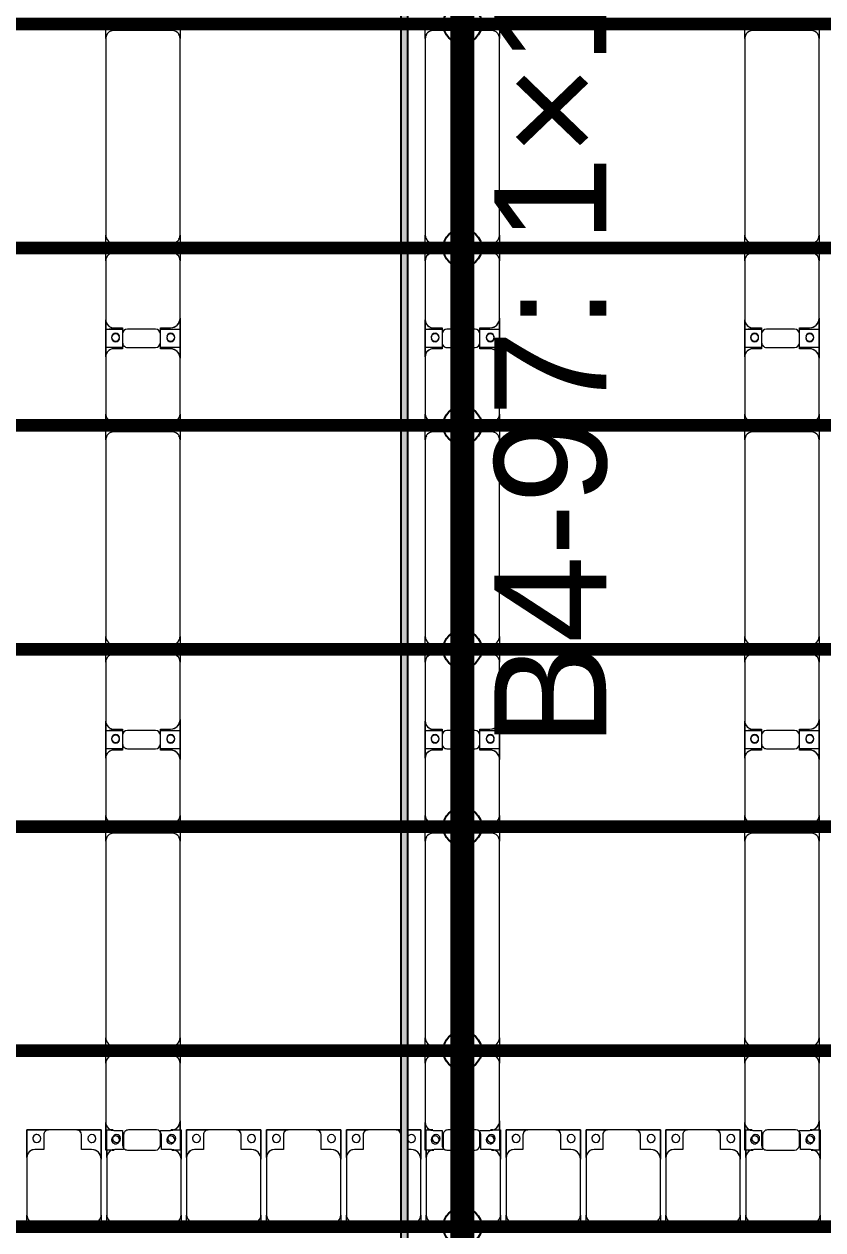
# Model space of a CAD drawing. Header units: millimetres. Extents: x -291190 to 146725, y 19759 to 185158.
# Drawn here: x -3923 to 1077, y 85792 to 93333 of the extents above; entities that cross this region are included whole.
import ezdxf

# ---------------------------------------------------------------- set-up
doc = ezdxf.new("R2010")
doc.units = ezdxf.units.MM
doc.layers.add('A-GENM', color=13, linetype='Continuous', lineweight=9)
doc.layers.add('S-BEAM', color=12, linetype='Continuous', lineweight=9)
doc.layers.add('GC-GHI CHU', color=2, linetype='Continuous')
doc.layers.add('GC-HOP 40x60 GIA CUONG', color=1, linetype='Continuous')
doc.styles.add('GC_VN', font='arial.ttf')

# ---------------------------------------------------------------- blocks, each defined once
blk = doc.blocks.new('Dai phao do pin - DẢI PHAO ĐỠ PIN-V11-KHUNG KẾT CẤU BÈ PIN 4')
at = {"layer": 'A-GENM', "color": 7}
for p, q in [((62059.9, 241.6), (62129.7, 241.6)), ((62059.9, 241.6), (62129.7, 241.6)), ((63360.3, 241.6), (62129.7, 241.6)), ((63360.3, 241.6), (63419.9, 241.6)), ((63360.3, 241.6), (63419.9, 241.6)), ((63459.9, 241.6), (63519.7, 241.6)), ((63459.9, 241.6), (63519.7, 241.6)), ((63879.7, 241.6), (63519.7, 241.6)), ((63879.7, 241.6), (64062.2, 241.6)), ((64062.2, 241.6), (63879.7, 241.6)), ((63947.8, 241.6), (64130.3, 241.6)), ((63947.8, 116.2), (63947.8, 241.6)), ((64130.3, 241.6), (63947.8, 241.6)), ((64062.2, 241.6), (64062.2, 116.2)), ((64480.3, 241.6), (64130.3, 241.6)), ((64480.3, 241.6), (64529.9, 241.6)), ((64480.3, 241.6), (64529.9, 241.6)), ((64569.9, 241.6), (64639.7, 241.6)), ((64569.9, 241.6), (64639.7, 241.6)), ((65870.3, 241.6), (64639.7, 241.6)), ((65870.3, 241.6), (65929.9, 241.6)), ((65870.3, 241.6), (65929.9, 241.6)), ((65969.9, 241.6), (66029.7, 241.6)), ((65969.9, 241.6), (66029.7, 241.6)), ((66389.7, 241.6), (66029.7, 241.6)), ((66389.7, 241.6), (66572.2, 241.6)), ((66572.2, 241.6), (66389.7, 241.6)), ((66457.8, 241.6), (66640.3, 241.6)), ((66457.8, 116.2), (66457.8, 241.6)), ((66640.3, 241.6), (66457.8, 241.6)), ((66572.2, 241.6), (66572.2, 116.2)), ((66990.3, 241.6), (66640.3, 241.6)), ((66990.3, 241.6), (67039.9, 241.6)), ((66990.3, 241.6), (67039.9, 241.6)), ((67079.9, 241.6), (67149.7, 241.6)), ((67079.9, 241.6), (67149.7, 241.6)), ((68380.3, 241.6), (67149.7, 241.6)), ((68380.3, 241.6), (68439.9, 241.6)), ((68380.3, 241.6), (68439.9, 241.6)), ((68479.9, 241.6), (68539.7, 241.6)), ((68479.9, 241.6), (68539.7, 241.6)), ((68899.7, 241.6), (68539.7, 241.6)), ((68899.7, 241.6), (69082.2, 241.6)), ((68956.8, 241.6), (68899.7, 241.6)), ((69082.2, 241.6), (69082.2, 191.1)), ((62079.7, 191.6), (62079.7, -173.4)), ((63410.3, -173.4), (63410.3, 191.6)), ((63469.7, 191.6), (63469.7, -173.4)), ((63939.7, 118.2), (63939.7, 181.6)), ((64070.3, 181.6), (64070.3, 118.2)), ((64589.7, 191.6), (64589.7, -173.4)), ((65920.3, -173.4), (65920.3, 191.6)), ((65979.7, 191.6), (65979.7, -173.4)), ((66449.7, 118.2), (66449.7, 181.6)), ((66580.3, 181.6), (66580.3, 118.2)), ((67099.7, 191.6), (67099.7, -173.4)), ((68430.3, -173.4), (68430.3, 191.6)), ((68489.7, 191.6), (68489.7, -173.4)), ((68959.7, 118.2), (68959.7, 181.6)), ((69082.2, 191.1), (69082.2, 206.3)), ((64032.2, 118.2), (63939.7, 118.2)), ((63947.8, 88.2), (63947.8, -88.2)), ((64070.3, 118.2), (63977.8, 118.2)), ((64062.2, -88.2), (64062.2, 88.2)), ((66542.2, 118.2), (66449.7, 118.2)), ((66457.8, 88.2), (66457.8, -88.2)), ((66580.3, 118.2), (66487.8, 118.2)), ((66572.2, -88.2), (66572.2, 88.2)), ((69052.2, 118.2), (68959.7, 118.2)), ((69082.2, -88.2), (69082.2, 88.2)), ((63939.7, -173.4), (63939.7, -118.2)), ((63939.7, -118.2), (64032.2, -118.2)), ((63947.8, -223.4), (63947.8, -116.2)), ((63977.8, -118.2), (64070.3, -118.2)), ((64062.2, -116.2), (64062.2, -223.4)), ((64070.3, -118.2), (64070.3, -173.4)), ((66449.7, -173.4), (66449.7, -118.2)), ((66449.7, -118.2), (66542.2, -118.2)), ((66457.8, -223.4), (66457.8, -116.2)), ((66487.8, -118.2), (66580.3, -118.2)), ((66572.2, -116.2), (66572.2, -223.4)), ((66580.3, -118.2), (66580.3, -173.4)), ((68959.7, -173.4), (68959.7, -118.2)), ((68959.7, -118.2), (69052.2, -118.2)), ((62129.7, -223.4), (62059.9, -223.4)), ((62129.7, -223.4), (62059.9, -223.4)), ((62129.7, -223.4), (63360.3, -223.4)), ((63419.9, -223.4), (63360.3, -223.4)), ((63419.9, -223.4), (63360.3, -223.4)), ((63519.7, -223.4), (63459.9, -223.4)), ((63519.7, -223.4), (63459.9, -223.4)), ((63519.7, -223.4), (63889.7, -223.4)), ((64062.2, -223.4), (63889.7, -223.4)), ((63889.7, -223.4), (64062.2, -223.4)), ((63947.8, -169.2), (63947.8, -202)), ((64120.3, -223.4), (63947.8, -223.4)), ((63947.8, -223.4), (64120.3, -223.4)), ((64120.3, -223.4), (64480.3, -223.4)), ((64529.9, -223.4), (64480.3, -223.4)), ((64529.9, -223.4), (64480.3, -223.4)), ((64639.7, -223.4), (64569.9, -223.4)), ((64639.7, -223.4), (64569.9, -223.4)), ((64639.7, -223.4), (65870.3, -223.4)), ((65929.9, -223.4), (65870.3, -223.4)), ((65929.9, -223.4), (65870.3, -223.4)), ((66029.7, -223.4), (65969.9, -223.4)), ((66029.7, -223.4), (65969.9, -223.4)), ((66029.7, -223.4), (66399.7, -223.4)), ((66572.2, -223.4), (66399.7, -223.4)), ((66399.7, -223.4), (66572.2, -223.4)), ((66457.8, -169.2), (66457.8, -202)), ((66630.3, -223.4), (66457.8, -223.4)), ((66457.8, -223.4), (66630.3, -223.4)), ((66630.3, -223.4), (66990.3, -223.4)), ((67039.9, -223.4), (66990.3, -223.4)), ((67039.9, -223.4), (66990.3, -223.4)), ((67149.7, -223.4), (67079.9, -223.4)), ((67149.7, -223.4), (67079.9, -223.4)), ((67149.7, -223.4), (68380.3, -223.4)), ((68439.9, -223.4), (68380.3, -223.4)), ((68439.9, -223.4), (68380.3, -223.4)), ((68539.7, -223.4), (68479.9, -223.4)), ((68539.7, -223.4), (68479.9, -223.4)), ((68539.7, -223.4), (68909.7, -223.4)), ((69082.2, -223.4), (68909.7, -223.4)), ((68909.7, -223.4), (69082.2, -223.4)), ((69082.2, -170.3), (69082.2, -223.4)), ((69082.2, -183.7), (69082.2, -170.3))]:
    blk.add_line(p, q, dxfattribs=at)
for centre, radius, start, end in [((62129.7, 191.6), 50, 90, 180), ((62129.7, 191.6), 50, 105, 120), ((63360.3, 191.6), 50, 360, 90), ((63360.3, 191.6), 50, 60, 90), ((63519.7, 191.6), 50, 90, 180), ((63519.7, 191.6), 50, 105, 180), ((63879.7, 181.6), 60, 360, 90), ((63879.7, 181.6), 60, 45, 60), ((63879.7, 181.6), 60, 360, 60), ((63879.7, 181.6), 60, 45, 60), ((64130.3, 181.6), 60, 90, 180), ((64130.3, 181.6), 60, 120, 180), ((64480.3, 191.6), 50, 15, 90), ((64480.3, 191.6), 50, 15, 75), ((64639.7, 191.6), 50, 90, 180), ((64639.7, 191.6), 50, 105, 120), ((65870.3, 191.6), 50, 360, 90), ((65870.3, 191.6), 50, 60, 90), ((66029.7, 191.6), 50, 90, 180), ((66029.7, 191.6), 50, 105, 180), ((66389.7, 181.6), 60, 360, 90), ((66389.7, 181.6), 60, 45, 60), ((66389.7, 181.6), 60, 360, 60), ((66389.7, 181.6), 60, 45, 60), ((66640.3, 181.6), 60, 90, 180), ((66640.3, 181.6), 60, 120, 180), ((66990.3, 191.6), 50, 15, 90), ((66990.3, 191.6), 50, 15, 75), ((67149.7, 191.6), 50, 90, 180), ((67149.7, 191.6), 50, 105, 120), ((68380.3, 191.6), 50, 360, 90), ((68380.3, 191.6), 50, 60, 90), ((68539.7, 191.6), 50, 90, 180), ((68539.7, 191.6), 50, 105, 180), ((68899.7, 181.6), 60, 360, 90), ((68899.7, 181.6), 60, 45, 60), ((68899.7, 181.6), 60, 360, 60), ((68899.7, 181.6), 60, 45, 60), ((62129.7, 191.6), 50, 150, 180), ((63360.3, 191.6), 50, 15, 30), ((63998.6, 183.2), 25, 0, 180), ((63998.6, 183.2), 25, 180, 360), ((63998.6, 183.2), 25, 360, 165), ((64001.4, 183.2), 25, 360, 180), ((64001.4, 183.2), 25, 90, 180), ((64001.4, 183.2), 25, 180, 0), ((64001.4, 183.2), 25, 180, 270), ((63998.6, 183.2), 25, 210, 255), ((63998.6, 183.2), 25, 270, 360), ((64001.4, 183.2), 25, 15, 75), ((64001.4, 183.2), 25, 285, 330), ((64001.4, 183.2), 25, 332.00066, 345), ((64639.7, 191.6), 50, 150, 180), ((65870.3, 191.6), 50, 15, 30), ((66508.6, 183.2), 25, 0, 180), ((66508.6, 183.2), 25, 180, 0), ((66508.6, 183.2), 25, 360, 165), ((66511.4, 183.2), 25, 0, 180), ((66511.4, 183.2), 25, 90, 180), ((66511.4, 183.2), 25, 180, 0), ((66511.4, 183.2), 25, 180, 270), ((66508.6, 183.2), 25, 210, 255), ((66508.6, 183.2), 25, 270, 360), ((66511.4, 183.2), 25, 15, 75), ((66511.4, 183.2), 25, 285, 330), ((66511.4, 183.2), 25, 332.00066, 345), ((67149.7, 191.6), 50, 150, 180), ((68380.3, 191.6), 50, 15, 30), ((69018.6, 183.2), 25, 0, 180), ((69018.6, 183.2), 25, 180, 0), ((69018.6, 183.2), 25, 180, 195), ((69018.6, 183.2), 25, 60, 165), ((69018.6, 183.2), 25, 210, 255), ((69018.6, 183.2), 25, 285, 315), ((69018.6, 183.2), 25, 360, 15), ((63977.8, 88.2), 30, 90, 180), ((64032.2, 88.2), 30, 360, 90), ((66487.8, 88.2), 30, 90, 180), ((66542.2, 88.2), 30, 360, 90), ((69052.2, 88.2), 30, 360, 90), ((63977.8, -88.2), 30, 180, 270), ((63998.6, -161.8), 25, 0, 180), ((63998.6, -161.8), 25, 105, 165), ((64001.4, -161.8), 25, 0, 180), ((64001.4, -161.8), 25, 105, 180), ((63998.6, -161.8), 25, 360, 75), ((64001.4, -161.8), 25, 15, 75), ((64032.2, -88.2), 30, 270, 360), ((66487.8, -88.2), 30, 180, 270), ((66508.6, -161.8), 25, 0, 180), ((66508.6, -161.8), 25, 105, 165), ((66511.4, -161.8), 25, 0, 180), ((66511.4, -161.8), 25, 105, 180), ((66508.6, -161.8), 25, 360, 75), ((66511.4, -161.8), 25, 15, 75), ((66542.2, -88.2), 30, 270, 360), ((69018.6, -161.8), 25, 0, 180), ((69018.6, -161.8), 25, 105, 165), ((69018.6, -161.8), 25, 45, 90), ((69052.2, -88.2), 30, 270, 360), ((69052.2, -88.2), 30, 285, 300), ((62129.7, -173.4), 50, 180, 270), ((62129.7, -173.4), 50, 180, 210), ((62129.7, -173.4), 50, 240, 270), ((63360.3, -173.4), 50, 270, 360), ((63360.3, -173.4), 50, 285, 300), ((63360.3, -173.4), 50, 330, 360), ((63519.7, -173.4), 50, 180, 270), ((63519.7, -173.4), 50, 180, 255), ((63889.7, -173.4), 50, 270, 360), ((63889.7, -173.4), 50, 285, 360), ((63889.7, -173.4), 50, 315, 0), ((63889.7, -173.4), 50, 315, 0), ((63998.6, -161.8), 25, 180, 360), ((63998.6, -161.8), 25, 195, 360), ((64001.4, -161.8), 25, 180, 0), ((64001.4, -161.8), 25, 180, 270), ((64001.4, -161.8), 25, 285, 345), ((64120.3, -173.4), 50, 180, 270), ((64120.3, -173.4), 50, 180, 255), ((64120.3, -173.4), 50, 210, 225), ((64120.3, -173.4), 50, 210, 225), ((64480.3, -173.4), 50, 270, 345), ((64480.3, -173.4), 50, 285, 345), ((64639.7, -173.4), 50, 180, 270), ((64639.7, -173.4), 50, 180, 210), ((64639.7, -173.4), 50, 240, 270), ((65870.3, -173.4), 50, 270, 360), ((65870.3, -173.4), 50, 285, 300), ((65870.3, -173.4), 50, 330, 360), ((66029.7, -173.4), 50, 180, 270), ((66029.7, -173.4), 50, 180, 255), ((66399.7, -173.4), 50, 270, 360), ((66399.7, -173.4), 50, 285, 360), ((66399.7, -173.4), 50, 315, 0), ((66399.7, -173.4), 50, 315, 0), ((66508.6, -161.8), 25, 180, 0), ((66508.6, -161.8), 25, 195, 360), ((66511.4, -161.8), 25, 180, 360), ((66511.4, -161.8), 25, 180, 270), ((66511.4, -161.8), 25, 285, 345), ((66630.3, -173.4), 50, 180, 270), ((66630.3, -173.4), 50, 180, 255), ((66630.3, -173.4), 50, 210, 225), ((66630.3, -173.4), 50, 210, 225), ((66990.3, -173.4), 50, 270, 345), ((66990.3, -173.4), 50, 285, 345), ((67149.7, -173.4), 50, 180, 270), ((67149.7, -173.4), 50, 180, 210), ((67149.7, -173.4), 50, 240, 270), ((68380.3, -173.4), 50, 270, 360), ((68380.3, -173.4), 50, 285, 300), ((68380.3, -173.4), 50, 330, 360), ((68539.7, -173.4), 50, 180, 270), ((68539.7, -173.4), 50, 180, 255), ((68909.7, -173.4), 50, 270, 360), ((68909.7, -173.4), 50, 285, 360), ((68909.7, -173.4), 50, 315, 330), ((68909.7, -173.4), 50, 315, 330), ((69018.6, -161.8), 25, 180, 0), ((69018.6, -161.8), 25, 180, 240), ((69018.6, -161.8), 25, 300, 315), ((69018.6, -161.8), 25, 360, 15), ((69018.6, -161.8), 25, 345, 360)]:
    blk.add_arc(centre, radius, start, end, dxfattribs=at)
blk = doc.blocks.new('Dai phao do pin - DẢI PHAO ĐỠ PIN-51784-KHUNG KẾT CẤU BÈ PIN 4')
at = {"layer": 'A-GENM', "color": 7}
for p, q in [((62059.9, 241.6), (62129.7, 241.6)), ((62059.9, 241.6), (62129.7, 241.6)), ((63360.3, 241.6), (62129.7, 241.6)), ((63360.3, 241.6), (63419.9, 241.6)), ((63360.3, 241.6), (63419.9, 241.6)), ((63459.9, 241.6), (63519.7, 241.6)), ((63459.9, 241.6), (63519.7, 241.6)), ((63879.7, 241.6), (63519.7, 241.6)), ((63879.7, 241.6), (64062.2, 241.6)), ((64062.2, 241.6), (63879.7, 241.6)), ((63947.8, 241.6), (64130.3, 241.6)), ((63947.8, 116.2), (63947.8, 241.6)), ((64130.3, 241.6), (63947.8, 241.6)), ((64062.2, 241.6), (64062.2, 116.2)), ((64480.3, 241.6), (64130.3, 241.6)), ((64480.3, 241.6), (64529.9, 241.6)), ((64480.3, 241.6), (64529.9, 241.6)), ((64569.9, 241.6), (64639.7, 241.6)), ((64569.9, 241.6), (64639.7, 241.6)), ((65870.3, 241.6), (64639.7, 241.6)), ((65870.3, 241.6), (65929.9, 241.6)), ((65870.3, 241.6), (65929.9, 241.6)), ((65969.9, 241.6), (66029.7, 241.6)), ((65969.9, 241.6), (66029.7, 241.6)), ((66389.7, 241.6), (66029.7, 241.6)), ((66389.7, 241.6), (66572.2, 241.6)), ((66572.2, 241.6), (66389.7, 241.6)), ((66457.8, 241.6), (66640.3, 241.6)), ((66457.8, 116.2), (66457.8, 241.6)), ((66640.3, 241.6), (66457.8, 241.6)), ((66572.2, 241.6), (66572.2, 116.2)), ((66990.3, 241.6), (66640.3, 241.6)), ((66990.3, 241.6), (67039.9, 241.6)), ((66990.3, 241.6), (67039.9, 241.6)), ((67079.9, 241.6), (67149.7, 241.6)), ((67079.9, 241.6), (67149.7, 241.6)), ((68380.3, 241.6), (67149.7, 241.6)), ((68380.3, 241.6), (68439.9, 241.6)), ((68380.3, 241.6), (68439.9, 241.6)), ((68479.9, 241.6), (68539.7, 241.6)), ((68479.9, 241.6), (68539.7, 241.6)), ((68899.7, 241.6), (68539.7, 241.6)), ((68899.7, 241.6), (69082.2, 241.6)), ((68956.8, 241.6), (68899.7, 241.6)), ((69082.2, 241.6), (69082.2, 191.1)), ((62079.7, 191.6), (62079.7, -173.4)), ((63410.3, -173.4), (63410.3, 191.6)), ((63469.7, 191.6), (63469.7, -173.4)), ((63939.7, 118.2), (63939.7, 181.6)), ((64070.3, 181.6), (64070.3, 118.2)), ((64589.7, 191.6), (64589.7, -173.4)), ((65920.3, -173.4), (65920.3, 191.6)), ((65979.7, 191.6), (65979.7, -173.4)), ((66449.7, 118.2), (66449.7, 181.6)), ((66580.3, 181.6), (66580.3, 118.2)), ((67099.7, 191.6), (67099.7, -173.4)), ((68430.3, -173.4), (68430.3, 191.6)), ((68489.7, 191.6), (68489.7, -173.4)), ((68959.7, 118.2), (68959.7, 181.6)), ((69082.2, 191.1), (69082.2, 206.3)), ((64032.2, 118.2), (63939.7, 118.2)), ((63947.8, 88.2), (63947.8, -88.2)), ((64070.3, 118.2), (63977.8, 118.2)), ((64062.2, -88.2), (64062.2, 88.2)), ((66542.2, 118.2), (66449.7, 118.2)), ((66457.8, 88.2), (66457.8, -88.2)), ((66580.3, 118.2), (66487.8, 118.2)), ((66572.2, -88.2), (66572.2, 88.2)), ((69052.2, 118.2), (68959.7, 118.2)), ((69082.2, -88.2), (69082.2, 88.2)), ((63939.7, -173.4), (63939.7, -118.2)), ((63939.7, -118.2), (64032.2, -118.2)), ((63947.8, -223.4), (63947.8, -116.2)), ((63977.8, -118.2), (64070.3, -118.2)), ((64062.2, -116.2), (64062.2, -223.4)), ((64070.3, -118.2), (64070.3, -173.4)), ((66449.7, -173.4), (66449.7, -118.2)), ((66449.7, -118.2), (66542.2, -118.2)), ((66457.8, -223.4), (66457.8, -116.2)), ((66487.8, -118.2), (66580.3, -118.2)), ((66572.2, -116.2), (66572.2, -223.4)), ((66580.3, -118.2), (66580.3, -173.4)), ((68959.7, -173.4), (68959.7, -118.2)), ((68959.7, -118.2), (69052.2, -118.2)), ((62129.7, -223.4), (62059.9, -223.4)), ((62129.7, -223.4), (62059.9, -223.4)), ((62129.7, -223.4), (63360.3, -223.4)), ((63419.9, -223.4), (63360.3, -223.4)), ((63419.9, -223.4), (63360.3, -223.4)), ((63519.7, -223.4), (63459.9, -223.4)), ((63519.7, -223.4), (63459.9, -223.4)), ((63519.7, -223.4), (63889.7, -223.4)), ((64062.2, -223.4), (63889.7, -223.4)), ((63889.7, -223.4), (64062.2, -223.4)), ((63947.8, -169.2), (63947.8, -202)), ((64120.3, -223.4), (63947.8, -223.4)), ((63947.8, -223.4), (64120.3, -223.4)), ((64120.3, -223.4), (64480.3, -223.4)), ((64529.9, -223.4), (64480.3, -223.4)), ((64529.9, -223.4), (64480.3, -223.4)), ((64639.7, -223.4), (64569.9, -223.4)), ((64639.7, -223.4), (64569.9, -223.4)), ((64639.7, -223.4), (65870.3, -223.4)), ((65929.9, -223.4), (65870.3, -223.4)), ((65929.9, -223.4), (65870.3, -223.4)), ((66029.7, -223.4), (65969.9, -223.4)), ((66029.7, -223.4), (65969.9, -223.4)), ((66029.7, -223.4), (66399.7, -223.4)), ((66572.2, -223.4), (66399.7, -223.4)), ((66399.7, -223.4), (66572.2, -223.4)), ((66457.8, -169.2), (66457.8, -202)), ((66630.3, -223.4), (66457.8, -223.4)), ((66457.8, -223.4), (66630.3, -223.4)), ((66630.3, -223.4), (66990.3, -223.4)), ((67039.9, -223.4), (66990.3, -223.4)), ((67039.9, -223.4), (66990.3, -223.4)), ((67149.7, -223.4), (67079.9, -223.4)), ((67149.7, -223.4), (67079.9, -223.4)), ((67149.7, -223.4), (68380.3, -223.4)), ((68439.9, -223.4), (68380.3, -223.4)), ((68439.9, -223.4), (68380.3, -223.4)), ((68539.7, -223.4), (68479.9, -223.4)), ((68539.7, -223.4), (68479.9, -223.4)), ((68539.7, -223.4), (68909.7, -223.4)), ((69082.2, -223.4), (68909.7, -223.4)), ((68909.7, -223.4), (69082.2, -223.4)), ((69082.2, -170.3), (69082.2, -223.4)), ((69082.2, -183.7), (69082.2, -170.3))]:
    blk.add_line(p, q, dxfattribs=at)
for centre, radius, start, end in [((62129.7, 191.6), 50, 90, 180), ((62129.7, 191.6), 50, 105, 120), ((63360.3, 191.6), 50, 360, 90), ((63360.3, 191.6), 50, 60, 90), ((63519.7, 191.6), 50, 90, 180), ((63519.7, 191.6), 50, 105, 180), ((63879.7, 181.6), 60, 360, 90), ((63879.7, 181.6), 60, 45, 60), ((63879.7, 181.6), 60, 360, 60), ((63879.7, 181.6), 60, 45, 60), ((64130.3, 181.6), 60, 90, 180), ((64130.3, 181.6), 60, 120, 180), ((64480.3, 191.6), 50, 15, 90), ((64480.3, 191.6), 50, 15, 75), ((64639.7, 191.6), 50, 90, 180), ((64639.7, 191.6), 50, 105, 120), ((65870.3, 191.6), 50, 360, 90), ((65870.3, 191.6), 50, 60, 90), ((66029.7, 191.6), 50, 90, 180), ((66029.7, 191.6), 50, 105, 180), ((66389.7, 181.6), 60, 360, 90), ((66389.7, 181.6), 60, 45, 60), ((66389.7, 181.6), 60, 360, 60), ((66389.7, 181.6), 60, 45, 60), ((66640.3, 181.6), 60, 90, 180), ((66640.3, 181.6), 60, 120, 180), ((66990.3, 191.6), 50, 15, 90), ((66990.3, 191.6), 50, 15, 75), ((67149.7, 191.6), 50, 90, 180), ((67149.7, 191.6), 50, 105, 120), ((68380.3, 191.6), 50, 360, 90), ((68380.3, 191.6), 50, 60, 90), ((68539.7, 191.6), 50, 90, 180), ((68539.7, 191.6), 50, 105, 180), ((68899.7, 181.6), 60, 360, 90), ((68899.7, 181.6), 60, 45, 60), ((68899.7, 181.6), 60, 360, 60), ((68899.7, 181.6), 60, 45, 60), ((62129.7, 191.6), 50, 150, 180), ((63360.3, 191.6), 50, 15, 30), ((63998.6, 183.2), 25, 0, 180), ((63998.6, 183.2), 25, 180, 360), ((63998.6, 183.2), 25, 360, 165), ((64001.4, 183.2), 25, 360, 180), ((64001.4, 183.2), 25, 90, 180), ((64001.4, 183.2), 25, 180, 0), ((64001.4, 183.2), 25, 180, 270), ((63998.6, 183.2), 25, 210, 255), ((63998.6, 183.2), 25, 270, 360), ((64001.4, 183.2), 25, 15, 75), ((64001.4, 183.2), 25, 285, 330), ((64639.7, 191.6), 50, 150, 180), ((65870.3, 191.6), 50, 15, 30), ((66508.6, 183.2), 25, 0, 180), ((66508.6, 183.2), 25, 180, 0), ((66508.6, 183.2), 25, 360, 165), ((66511.4, 183.2), 25, 0, 180), ((66511.4, 183.2), 25, 90, 180), ((66511.4, 183.2), 25, 180, 0), ((66511.4, 183.2), 25, 180, 270), ((66508.6, 183.2), 25, 210, 255), ((66508.6, 183.2), 25, 270, 360), ((66511.4, 183.2), 25, 15, 75), ((66511.4, 183.2), 25, 285, 330), ((67149.7, 191.6), 50, 150, 180), ((68380.3, 191.6), 50, 15, 30), ((69018.6, 183.2), 25, 0, 180), ((69018.6, 183.2), 25, 180, 0), ((69018.6, 183.2), 25, 180, 195), ((69018.6, 183.2), 25, 60, 165), ((69018.6, 183.2), 25, 210, 255), ((69018.6, 183.2), 25, 285, 315), ((69018.6, 183.2), 25, 360, 15), ((63977.8, 88.2), 30, 90, 180), ((64032.2, 88.2), 30, 360, 90), ((66487.8, 88.2), 30, 90, 180), ((66542.2, 88.2), 30, 360, 90), ((69052.2, 88.2), 30, 360, 90), ((63977.8, -88.2), 30, 180, 270), ((63998.6, -161.8), 25, 0, 180), ((63998.6, -161.8), 25, 105, 165), ((64001.4, -161.8), 25, 0, 180), ((64001.4, -161.8), 25, 105, 180), ((63998.6, -161.8), 25, 360, 75), ((64001.4, -161.8), 25, 15, 75), ((64032.2, -88.2), 30, 270, 360), ((66487.8, -88.2), 30, 180, 270), ((66508.6, -161.8), 25, 0, 180), ((66508.6, -161.8), 25, 105, 165), ((66511.4, -161.8), 25, 0, 180), ((66511.4, -161.8), 25, 105, 180), ((66508.6, -161.8), 25, 360, 75), ((66511.4, -161.8), 25, 15, 75), ((66542.2, -88.2), 30, 270, 360), ((69018.6, -161.8), 25, 0, 180), ((69018.6, -161.8), 25, 105, 165), ((69018.6, -161.8), 25, 45, 90), ((69052.2, -88.2), 30, 270, 360), ((69052.2, -88.2), 30, 285, 300), ((62129.7, -173.4), 50, 180, 270), ((62129.7, -173.4), 50, 180, 210), ((62129.7, -173.4), 50, 240, 270), ((63360.3, -173.4), 50, 270, 360), ((63360.3, -173.4), 50, 285, 300), ((63360.3, -173.4), 50, 330, 360), ((63519.7, -173.4), 50, 180, 270), ((63519.7, -173.4), 50, 180, 255), ((63889.7, -173.4), 50, 270, 360), ((63889.7, -173.4), 50, 285, 360), ((63889.7, -173.4), 50, 315, 0), ((63889.7, -173.4), 50, 315, 0), ((63998.6, -161.8), 25, 180, 360), ((63998.6, -161.8), 25, 195, 360), ((64001.4, -161.8), 25, 180, 0), ((64001.4, -161.8), 25, 180, 270), ((64001.4, -161.8), 25, 285, 345), ((64120.3, -173.4), 50, 180, 270), ((64120.3, -173.4), 50, 180, 255), ((64120.3, -173.4), 50, 210, 225), ((64120.3, -173.4), 50, 210, 225), ((64480.3, -173.4), 50, 270, 345), ((64480.3, -173.4), 50, 285, 345), ((64639.7, -173.4), 50, 180, 270), ((64639.7, -173.4), 50, 180, 210), ((64639.7, -173.4), 50, 240, 270), ((65870.3, -173.4), 50, 270, 360), ((65870.3, -173.4), 50, 285, 300), ((65870.3, -173.4), 50, 330, 360), ((66029.7, -173.4), 50, 180, 270), ((66029.7, -173.4), 50, 180, 255), ((66399.7, -173.4), 50, 270, 360), ((66399.7, -173.4), 50, 285, 360), ((66399.7, -173.4), 50, 315, 0), ((66399.7, -173.4), 50, 315, 0), ((66508.6, -161.8), 25, 180, 0), ((66508.6, -161.8), 25, 195, 360), ((66511.4, -161.8), 25, 180, 360), ((66511.4, -161.8), 25, 180, 270), ((66511.4, -161.8), 25, 285, 345), ((66630.3, -173.4), 50, 180, 270), ((66630.3, -173.4), 50, 180, 255), ((66630.3, -173.4), 50, 210, 225), ((66630.3, -173.4), 50, 210, 225), ((66990.3, -173.4), 50, 270, 345), ((66990.3, -173.4), 50, 285, 345), ((67149.7, -173.4), 50, 180, 270), ((67149.7, -173.4), 50, 180, 210), ((67149.7, -173.4), 50, 240, 270), ((68380.3, -173.4), 50, 270, 360), ((68380.3, -173.4), 50, 285, 300), ((68380.3, -173.4), 50, 330, 360), ((68539.7, -173.4), 50, 180, 270), ((68539.7, -173.4), 50, 180, 255), ((68909.7, -173.4), 50, 270, 360), ((68909.7, -173.4), 50, 285, 360), ((68909.7, -173.4), 50, 315, 330), ((68909.7, -173.4), 50, 315, 330), ((69018.6, -161.8), 25, 180, 0), ((69018.6, -161.8), 25, 180, 240), ((69018.6, -161.8), 25, 300, 315), ((69018.6, -161.8), 25, 360, 15), ((69018.6, -161.8), 25, 345, 360)]:
    blk.add_arc(centre, radius, start, end, dxfattribs=at)
blk = doc.blocks.new('Dầm C52 - Dầm C52-73881-KHUNG KẾT CẤU BÈ PIN 4')
at = {"layer": 'S-BEAM', "lineweight": 140}
blk.add_hatch(color=1, dxfattribs=at).paths.add_polyline_path([(-173700.3, 20), (-174539.9, 20), (-174539.9, -20), (174539.9, -20), (174539.9, 20), (-171883.4, 20)])
at = {"layer": 'S-BEAM', "color": 1, "lineweight": 140}
for p, q in [((-174539.9, 20), (174539.9, 20)), ((174539.9, -20), (-174539.9, -20))]:
    blk.add_line(p, q, dxfattribs=at)
blk = doc.blocks.new('Dầm C52 - Dầm C52-73882-KHUNG KẾT CẤU BÈ PIN 4')
at = {"layer": 'S-BEAM', "lineweight": 140}
blk.add_hatch(color=1, dxfattribs=at).paths.add_polyline_path([(-173700.3, 20), (-174539.9, 20), (-174539.9, -20), (174500.8, -20), (174500.8, 20), (-172791.8, 20)])
at = {"layer": 'S-BEAM', "color": 1, "lineweight": 140}
for p, q in [((-174539.9, 20), (174500.8, 20)), ((174500.8, -20), (-174539.9, -20))]:
    blk.add_line(p, q, dxfattribs=at)
blk = doc.blocks.new('Dầm C52 - Dầm C52-V25-KHUNG KẾT CẤU BÈ PIN 4')
at = {"layer": 'S-BEAM', "lineweight": 140}
blk.add_hatch(color=1, dxfattribs=at).paths.add_polyline_path([(-173700.3, 20), (-174539.9, 20), (-174539.9, -20), (174539.9, -20), (174539.9, 20), (-172791.8, 20)])
at = {"layer": 'S-BEAM', "color": 1, "lineweight": 140}
for p, q in [((-174539.9, 20), (174539.9, 20)), ((174539.9, -20), (-174539.9, -20))]:
    blk.add_line(p, q, dxfattribs=at)
blk = doc.blocks.new('Dải phao đi lại kèm đỡ invester - DẢI PHAO ĐI LẠI-65799-KHUNG KẾT CẤU BÈ PIN 4')
at = {"layer": 'A-GENM', "color": 7}
for p, q in [((63758.4, -779.7), (63758.4, -727.1)), ((63758.4, -779.7), (63758.4, -727.1)), ((64173.4, -729.7), (63808.4, -729.7)), ((64223.4, -727.1), (64223.4, -779.7)), ((64223.4, -727.1), (64223.4, -779.7)), ((64258.4, -779.7), (64258.4, -727.1)), ((64258.4, -779.7), (64258.4, -727.1)), ((64673.4, -729.7), (64308.4, -729.7)), ((64723.4, -727.1), (64723.4, -779.7)), ((64723.4, -727.1), (64723.4, -779.7)), ((64758.4, -779.7), (64758.4, -727.1)), ((64758.4, -779.7), (64758.4, -727.1)), ((65173.4, -729.7), (64808.4, -729.7)), ((65223.4, -727.1), (65223.4, -779.7)), ((65223.4, -727.1), (65223.4, -779.7)), ((65258.4, -779.7), (65258.4, -727.1)), ((65258.4, -779.7), (65258.4, -727.1)), ((65673.4, -729.7), (65308.4, -729.7)), ((65723.4, -727.1), (65723.4, -779.7)), ((65723.4, -727.1), (65723.4, -779.7)), ((65758.4, -779.7), (65758.4, -727.1)), ((65758.4, -779.7), (65758.4, -727.1)), ((66173.4, -729.7), (65808.4, -729.7)), ((66223.4, -727.1), (66223.4, -779.7)), ((66223.4, -727.1), (66223.4, -779.7)), ((66258.4, -779.7), (66258.4, -727.1)), ((66258.4, -779.7), (66258.4, -727.1)), ((66341.4, -729.7), (66308.4, -729.7)), ((66673.4, -729.7), (66381.4, -729.7)), ((66723.4, -727.1), (66723.4, -779.7)), ((66723.4, -727.1), (66723.4, -779.7)), ((66758.4, -779.7), (66758.4, -727.1)), ((66758.4, -779.7), (66758.4, -727.1)), ((67173.4, -729.7), (66808.4, -729.7)), ((67223.4, -727.1), (67223.4, -779.7)), ((67223.4, -727.1), (67223.4, -779.7)), ((67258.4, -779.7), (67258.4, -727.1)), ((67258.4, -779.7), (67258.4, -727.1)), ((67673.4, -729.7), (67308.4, -729.7)), ((67723.4, -727.1), (67723.4, -779.7)), ((67723.4, -727.1), (67723.4, -779.7)), ((67758.4, -779.7), (67758.4, -727.1)), ((67758.4, -779.7), (67758.4, -727.1)), ((68173.4, -729.7), (67808.4, -729.7)), ((68223.4, -727.1), (68223.4, -779.7)), ((68223.4, -727.1), (68223.4, -779.7)), ((68258.4, -779.7), (68258.4, -727.1)), ((68258.4, -779.7), (68258.4, -727.1)), ((68673.4, -729.7), (68308.4, -729.7)), ((68723.4, -727.1), (68723.4, -779.7)), ((68723.4, -727.1), (68723.4, -779.7)), ((63758.4, -779.7), (63758.4, -1129.7)), ((64223.4, -1139.7), (64223.4, -779.7)), ((64258.4, -779.7), (64258.4, -1129.7)), ((64723.4, -1139.7), (64723.4, -779.7)), ((64758.4, -779.7), (64758.4, -1129.7)), ((65223.4, -1139.7), (65223.4, -779.7)), ((65258.4, -779.7), (65258.4, -1129.7)), ((65723.4, -1139.7), (65723.4, -779.7)), ((65758.4, -779.7), (65758.4, -1129.7)), ((66223.4, -1139.7), (66223.4, -779.7)), ((66258.4, -779.7), (66258.4, -1129.7)), ((66723.4, -1139.7), (66723.4, -779.7)), ((66758.4, -779.7), (66758.4, -1129.7)), ((67223.4, -1139.7), (67223.4, -779.7)), ((67258.4, -779.7), (67258.4, -1129.7)), ((67723.4, -1139.7), (67723.4, -779.7)), ((67758.4, -779.7), (67758.4, -1129.7)), ((68223.4, -1139.7), (68223.4, -779.7)), ((68258.4, -779.7), (68258.4, -1129.7)), ((68723.4, -1139.7), (68723.4, -779.7)), ((63758.4, -1312.2), (63758.4, -1129.7)), ((63758.4, -1129.7), (63758.4, -1312.2)), ((64258.4, -1312.2), (64258.4, -1129.7)), ((64258.4, -1129.7), (64258.4, -1312.2)), ((64758.4, -1312.2), (64758.4, -1129.7)), ((64758.4, -1129.7), (64758.4, -1312.2)), ((65258.4, -1312.2), (65258.4, -1129.7)), ((65258.4, -1129.7), (65258.4, -1312.2)), ((65758.4, -1312.2), (65758.4, -1129.7)), ((65758.4, -1129.7), (65758.4, -1312.2)), ((66258.4, -1312.2), (66258.4, -1129.7)), ((66258.4, -1129.7), (66258.4, -1312.2)), ((66758.4, -1312.2), (66758.4, -1129.7)), ((66758.4, -1129.7), (66758.4, -1312.2)), ((67258.4, -1312.2), (67258.4, -1129.7)), ((67258.4, -1129.7), (67258.4, -1312.2)), ((67758.4, -1312.2), (67758.4, -1129.7)), ((67758.4, -1129.7), (67758.4, -1312.2)), ((68258.4, -1312.2), (68258.4, -1129.7)), ((68258.4, -1129.7), (68258.4, -1312.2)), ((63818.4, -1189.7), (63881.8, -1189.7)), ((63881.8, -1189.7), (63881.8, -1282.2)), ((64118.2, -1282.2), (64118.2, -1189.7)), ((64118.2, -1189.7), (64173.4, -1189.7)), ((64223.4, -1139.7), (64223.4, -1312.2)), ((64223.4, -1187.3), (64223.4, -1139.7)), ((64318.4, -1189.7), (64381.8, -1189.7)), ((64381.8, -1189.7), (64381.8, -1282.2)), ((64618.2, -1282.2), (64618.2, -1189.7)), ((64618.2, -1189.7), (64673.4, -1189.7)), ((64723.4, -1139.7), (64723.4, -1312.2)), ((64723.4, -1312.2), (64723.4, -1139.7)), ((64818.4, -1189.7), (64881.8, -1189.7)), ((64881.8, -1189.7), (64881.8, -1282.2)), ((65118.2, -1282.2), (65118.2, -1189.7)), ((65118.2, -1189.7), (65173.4, -1189.7)), ((65223.4, -1139.7), (65223.4, -1312.2)), ((65223.4, -1312.2), (65223.4, -1139.7)), ((65318.4, -1189.7), (65381.8, -1189.7)), ((65381.8, -1189.7), (65381.8, -1282.2)), ((65618.2, -1282.2), (65618.2, -1189.7)), ((65618.2, -1189.7), (65673.4, -1189.7)), ((65723.4, -1139.7), (65723.4, -1312.2)), ((65723.4, -1312.2), (65723.4, -1139.7)), ((65818.4, -1189.7), (65881.8, -1189.7)), ((65881.8, -1189.7), (65881.8, -1282.2)), ((66118.2, -1282.2), (66118.2, -1189.7)), ((66118.2, -1189.7), (66173.4, -1189.7)), ((66223.4, -1139.7), (66223.4, -1312.2)), ((66223.4, -1187.3), (66223.4, -1139.7)), ((66318.4, -1189.7), (66341.4, -1189.7)), ((66381.8, -1189.7), (66381.8, -1282.2)), ((66618.2, -1282.2), (66618.2, -1189.7)), ((66618.2, -1189.7), (66673.4, -1189.7)), ((66723.4, -1139.7), (66723.4, -1312.2)), ((66723.4, -1312.2), (66723.4, -1139.7)), ((66818.4, -1189.7), (66881.8, -1189.7)), ((66881.8, -1189.7), (66881.8, -1282.2)), ((67118.2, -1282.2), (67118.2, -1189.7)), ((67118.2, -1189.7), (67173.4, -1189.7)), ((67223.4, -1139.7), (67223.4, -1312.2)), ((67223.4, -1312.2), (67223.4, -1139.7)), ((67318.4, -1189.7), (67381.8, -1189.7)), ((67381.8, -1189.7), (67381.8, -1282.2)), ((67618.2, -1282.2), (67618.2, -1189.7)), ((67618.2, -1189.7), (67673.4, -1189.7)), ((67723.4, -1139.7), (67723.4, -1312.2)), ((67723.4, -1312.2), (67723.4, -1139.7)), ((67818.4, -1189.7), (67881.8, -1189.7)), ((67881.8, -1189.7), (67881.8, -1282.2)), ((68118.2, -1282.2), (68118.2, -1189.7)), ((68118.2, -1189.7), (68173.4, -1189.7)), ((68223.4, -1139.7), (68223.4, -1312.2)), ((68223.4, -1187.3), (68223.4, -1139.7)), ((68318.4, -1189.7), (68381.8, -1189.7)), ((68381.8, -1189.7), (68381.8, -1282.2)), ((68618.2, -1282.2), (68618.2, -1189.7)), ((68618.2, -1189.7), (68673.4, -1189.7)), ((68723.4, -1139.7), (68723.4, -1312.2)), ((68723.4, -1312.2), (68723.4, -1139.7)), ((63821.5, -1312.2), (63758.4, -1312.2)), ((63806.3, -1312.2), (63821.5, -1312.2)), ((63911.8, -1312.2), (64088.2, -1312.2)), ((64223.4, -1312.2), (64183, -1312.2)), ((64183, -1312.2), (64211.7, -1312.2)), ((64411.8, -1312.2), (64258.4, -1312.2)), ((64258.4, -1312.2), (64411.8, -1312.2)), ((64411.8, -1312.2), (64588.2, -1312.2)), ((64723.4, -1312.2), (64588.2, -1312.2)), ((64588.2, -1312.2), (64723.4, -1312.2)), ((64911.8, -1312.2), (64758.4, -1312.2)), ((64758.4, -1312.2), (64911.8, -1312.2)), ((64911.8, -1312.2), (65088.2, -1312.2)), ((65223.4, -1312.2), (65088.2, -1312.2)), ((65088.2, -1312.2), (65223.4, -1312.2)), ((65411.8, -1312.2), (65258.4, -1312.2)), ((65258.4, -1312.2), (65411.8, -1312.2)), ((65411.8, -1312.2), (65588.2, -1312.2)), ((65723.4, -1312.2), (65588.2, -1312.2)), ((65588.2, -1312.2), (65723.4, -1312.2)), ((65821.5, -1312.2), (65758.4, -1312.2)), ((65806.3, -1312.2), (65821.5, -1312.2)), ((65911.8, -1312.2), (66088.2, -1312.2)), ((66223.4, -1312.2), (66183, -1312.2)), ((66183, -1312.2), (66211.7, -1312.2)), ((66341.4, -1312.2), (66258.4, -1312.2)), ((66258.4, -1312.2), (66341.4, -1312.2)), ((66411.8, -1312.2), (66381.4, -1312.2)), ((66381.4, -1312.2), (66411.8, -1312.2)), ((66411.8, -1312.2), (66588.2, -1312.2)), ((66723.4, -1312.2), (66588.2, -1312.2)), ((66588.2, -1312.2), (66723.4, -1312.2)), ((66911.8, -1312.2), (66758.4, -1312.2)), ((66758.4, -1312.2), (66911.8, -1312.2)), ((66911.8, -1312.2), (67088.2, -1312.2)), ((67223.4, -1312.2), (67088.2, -1312.2)), ((67088.2, -1312.2), (67223.4, -1312.2)), ((67411.8, -1312.2), (67258.4, -1312.2)), ((67258.4, -1312.2), (67411.8, -1312.2)), ((67411.8, -1312.2), (67588.2, -1312.2)), ((67723.4, -1312.2), (67588.2, -1312.2)), ((67588.2, -1312.2), (67723.4, -1312.2)), ((67821.5, -1312.2), (67758.4, -1312.2)), ((67806.3, -1312.2), (67821.5, -1312.2)), ((67911.8, -1312.2), (68088.2, -1312.2)), ((68223.4, -1312.2), (68183, -1312.2)), ((68183, -1312.2), (68211.7, -1312.2)), ((68411.8, -1312.2), (68258.4, -1312.2)), ((68258.4, -1312.2), (68411.8, -1312.2)), ((68411.8, -1312.2), (68588.2, -1312.2)), ((68723.4, -1312.2), (68588.2, -1312.2)), ((68588.2, -1312.2), (68723.4, -1312.2))]:
    blk.add_line(p, q, dxfattribs=at)
for centre, radius, start, end in [((63808.4, -779.7), 50, 90, 180), ((63808.4, -779.7), 50, 90, 165), ((64173.4, -779.7), 50, 360, 90), ((64173.4, -779.7), 50, 15, 90), ((64308.4, -779.7), 50, 90, 180), ((64308.4, -779.7), 50, 90, 165), ((64673.4, -779.7), 50, 360, 90), ((64673.4, -779.7), 50, 15, 90), ((64808.4, -779.7), 50, 90, 180), ((64808.4, -779.7), 50, 90, 165), ((65173.4, -779.7), 50, 360, 90), ((65173.4, -779.7), 50, 15, 90), ((65308.4, -779.7), 50, 90, 180), ((65308.4, -779.7), 50, 90, 165), ((65673.4, -779.7), 50, 360, 90), ((65673.4, -779.7), 50, 15, 90), ((65808.4, -779.7), 50, 90, 180), ((65808.4, -779.7), 50, 90, 165), ((66173.4, -779.7), 50, 360, 90), ((66173.4, -779.7), 50, 15, 90), ((66308.4, -779.7), 50, 90, 180), ((66308.4, -779.7), 50, 90, 165), ((66673.4, -779.7), 50, 360, 90), ((66673.4, -779.7), 50, 15, 90), ((66808.4, -779.7), 50, 90, 180), ((66808.4, -779.7), 50, 90, 165), ((67173.4, -779.7), 50, 360, 90), ((67173.4, -779.7), 50, 15, 90), ((67308.4, -779.7), 50, 90, 180), ((67308.4, -779.7), 50, 90, 165), ((67673.4, -779.7), 50, 360, 90), ((67673.4, -779.7), 50, 15, 90), ((67808.4, -779.7), 50, 90, 180), ((67808.4, -779.7), 50, 90, 165), ((68173.4, -779.7), 50, 360, 90), ((68173.4, -779.7), 50, 15, 90), ((68308.4, -779.7), 50, 90, 180), ((68308.4, -779.7), 50, 90, 165), ((68673.4, -779.7), 50, 360, 90), ((68673.4, -779.7), 50, 15, 90), ((63818.4, -1129.7), 60, 180, 270), ((64318.4, -1129.7), 60, 180, 270), ((64818.4, -1129.7), 60, 180, 270), ((65318.4, -1129.7), 60, 180, 270), ((65818.4, -1129.7), 60, 180, 270), ((66318.4, -1129.7), 60, 180, 270), ((66818.4, -1129.7), 60, 180, 270), ((67318.4, -1129.7), 60, 180, 270), ((67818.4, -1129.7), 60, 180, 270), ((68318.4, -1129.7), 60, 180, 270), ((63818.4, -1129.7), 60, 210, 270), ((64173.4, -1139.7), 50, 270, 360), ((64173.4, -1139.7), 50, 270, 345), ((64173.4, -1139.7), 50, 300, 315), ((64173.4, -1139.7), 50, 300, 315), ((64318.4, -1129.7), 60, 210, 270), ((64673.4, -1139.7), 50, 270, 360), ((64673.4, -1139.7), 50, 270, 345), ((64673.4, -1139.7), 50, 300, 315), ((64673.4, -1139.7), 50, 300, 315), ((64818.4, -1129.7), 60, 210, 270), ((65173.4, -1139.7), 50, 270, 360), ((65173.4, -1139.7), 50, 270, 345), ((65173.4, -1139.7), 50, 300, 315), ((65173.4, -1139.7), 50, 300, 315), ((65318.4, -1129.7), 60, 210, 270), ((65673.4, -1139.7), 50, 270, 360), ((65673.4, -1139.7), 50, 270, 345), ((65673.4, -1139.7), 50, 300, 315), ((65673.4, -1139.7), 50, 300, 315), ((65818.4, -1129.7), 60, 210, 270), ((66173.4, -1139.7), 50, 270, 360), ((66173.4, -1139.7), 50, 270, 345), ((66173.4, -1139.7), 50, 300, 315), ((66173.4, -1139.7), 50, 300, 315), ((66318.4, -1129.7), 60, 210, 270), ((66673.4, -1139.7), 50, 270, 360), ((66673.4, -1139.7), 50, 270, 345), ((66673.4, -1139.7), 50, 300, 315), ((66673.4, -1139.7), 50, 300, 315), ((66818.4, -1129.7), 60, 210, 270), ((67173.4, -1139.7), 50, 270, 360), ((67173.4, -1139.7), 50, 270, 345), ((67173.4, -1139.7), 50, 300, 315), ((67173.4, -1139.7), 50, 300, 315), ((67318.4, -1129.7), 60, 210, 270), ((67673.4, -1139.7), 50, 270, 360), ((67673.4, -1139.7), 50, 270, 345), ((67673.4, -1139.7), 50, 300, 315), ((67673.4, -1139.7), 50, 300, 315), ((67818.4, -1129.7), 60, 210, 270), ((68173.4, -1139.7), 50, 270, 360), ((68173.4, -1139.7), 50, 270, 345), ((68173.4, -1139.7), 50, 300, 315), ((68173.4, -1139.7), 50, 300, 315), ((68318.4, -1129.7), 60, 210, 270), ((68673.4, -1139.7), 50, 270, 360), ((68673.4, -1139.7), 50, 270, 345), ((68673.4, -1139.7), 50, 300, 315), ((68673.4, -1139.7), 50, 300, 315), ((63816.8, -1258.6), 25, 90, 270), ((63816.8, -1258.6), 25, 90, 150), ((63816.8, -1258.6), 25, 225, 240), ((63816.8, -1258.6), 25, 270, 90), ((63816.8, -1258.6), 25, 75, 90), ((63816.8, -1258.6), 25, 285, 300), ((63816.8, -1258.6), 25, 15, 60), ((63816.8, -1258.6), 25, 330, 360), ((64161.8, -1258.6), 25, 90, 270), ((64161.8, -1258.6), 25, 90, 150), ((64161.8, -1258.6), 25, 210, 240), ((64161.8, -1258.6), 25, 270, 90), ((64161.8, -1258.6), 25, 15, 90), ((64161.8, -1258.6), 25, 285, 0), ((64316.8, -1258.6), 25, 90, 270), ((64316.8, -1258.6), 25, 180, 270), ((64316.8, -1258.6), 25, 90, 165), ((64316.8, -1258.6), 25, 270, 90), ((64316.8, -1258.6), 25, 75, 90), ((64316.8, -1258.6), 25, 270, 360), ((64316.8, -1258.6), 25, 15, 60), ((64661.8, -1258.6), 25, 90, 270), ((64661.8, -1258.6), 25, 180, 270), ((64661.8, -1258.6), 25, 90, 165), ((64661.8, -1258.6), 25, 270, 90), ((64661.8, -1258.6), 25, 15, 90), ((64661.8, -1258.6), 25, 270, 0), ((64816.8, -1258.6), 25, 90, 270), ((64816.8, -1258.6), 25, 180, 270), ((64816.8, -1258.6), 25, 90, 165), ((64816.8, -1258.6), 25, 270, 90), ((64816.8, -1258.6), 25, 75, 90), ((64816.8, -1258.6), 25, 270, 360), ((64816.8, -1258.6), 25, 15, 60), ((65161.8, -1258.6), 25, 90, 270), ((65161.8, -1258.6), 25, 180, 270), ((65161.8, -1258.6), 25, 90, 165), ((65161.8, -1258.6), 25, 270, 90), ((65161.8, -1258.6), 25, 15, 90), ((65161.8, -1258.6), 25, 270, 0), ((65316.8, -1258.6), 25, 90, 270), ((65316.8, -1258.6), 25, 180, 270), ((65316.8, -1258.6), 25, 90, 165), ((65316.8, -1258.6), 25, 270, 90), ((65316.8, -1258.6), 25, 75, 90), ((65316.8, -1258.6), 25, 270, 360), ((65316.8, -1258.6), 25, 15, 60), ((65661.8, -1258.6), 25, 90, 270), ((65661.8, -1258.6), 25, 180, 270), ((65661.8, -1258.6), 25, 90, 165), ((65661.8, -1258.6), 25, 270, 90), ((65661.8, -1258.6), 25, 15, 90), ((65661.8, -1258.6), 25, 270, 0), ((65816.8, -1258.6), 25, 90, 270), ((65816.8, -1258.6), 25, 90, 150), ((65816.8, -1258.6), 25, 225, 240), ((65816.8, -1258.6), 25, 270, 90), ((65816.8, -1258.6), 25, 75, 90), ((65816.8, -1258.6), 25, 285, 300), ((65816.8, -1258.6), 25, 15, 60), ((65816.8, -1258.6), 25, 330, 360), ((66161.8, -1258.6), 25, 90, 270), ((66161.8, -1258.6), 25, 90, 150), ((66161.8, -1258.6), 25, 210, 240), ((66161.8, -1258.6), 25, 270, 90), ((66161.8, -1258.6), 25, 15, 90), ((66161.8, -1258.6), 25, 285, 0), ((66316.8, -1258.6), 25, 90, 270), ((66316.8, -1258.6), 25, 180, 270), ((66316.8, -1258.6), 25, 90, 165), ((66316.8, -1258.6), 25, 15, 90), ((66316.8, -1258.6), 25, 75, 90), ((66316.8, -1258.6), 25, 270, 345), ((66316.8, -1258.6), 25, 270, 345), ((66316.8, -1258.6), 25, 15, 60), ((66661.8, -1258.6), 25, 90, 270), ((66661.8, -1258.6), 25, 180, 270), ((66661.8, -1258.6), 25, 90, 165), ((66661.8, -1258.6), 25, 270, 90), ((66661.8, -1258.6), 25, 15, 90), ((66661.8, -1258.6), 25, 270, 0), ((66816.8, -1258.6), 25, 90, 270), ((66816.8, -1258.6), 25, 180, 270), ((66816.8, -1258.6), 25, 90, 165), ((66816.8, -1258.6), 25, 270, 90), ((66816.8, -1258.6), 25, 75, 90), ((66816.8, -1258.6), 25, 270, 360), ((66816.8, -1258.6), 25, 15, 60), ((67161.8, -1258.6), 25, 90, 270), ((67161.8, -1258.6), 25, 180, 270), ((67161.8, -1258.6), 25, 90, 165), ((67161.8, -1258.6), 25, 270, 90), ((67161.8, -1258.6), 25, 15, 90), ((67161.8, -1258.6), 25, 270, 0), ((67316.8, -1258.6), 25, 90, 270), ((67316.8, -1258.6), 25, 180, 270), ((67316.8, -1258.6), 25, 90, 165), ((67316.8, -1258.6), 25, 270, 90), ((67316.8, -1258.6), 25, 75, 90), ((67316.8, -1258.6), 25, 270, 360), ((67316.8, -1258.6), 25, 15, 60), ((67661.8, -1258.6), 25, 90, 270), ((67661.8, -1258.6), 25, 180, 270), ((67661.8, -1258.6), 25, 90, 165), ((67661.8, -1258.6), 25, 270, 90), ((67661.8, -1258.6), 25, 15, 90), ((67661.8, -1258.6), 25, 270, 0), ((67816.8, -1258.6), 25, 90, 270), ((67816.8, -1258.6), 25, 90, 150), ((67816.8, -1258.6), 25, 225, 240), ((67816.8, -1258.6), 25, 270, 90), ((67816.8, -1258.6), 25, 75, 90), ((67816.8, -1258.6), 25, 285, 300), ((67816.8, -1258.6), 25, 15, 60), ((67816.8, -1258.6), 25, 330, 360), ((68161.8, -1258.6), 25, 90, 270), ((68161.8, -1258.6), 25, 90, 150), ((68161.8, -1258.6), 25, 210, 240), ((68161.8, -1258.6), 25, 270, 90), ((68161.8, -1258.6), 25, 15, 90), ((68161.8, -1258.6), 25, 285, 0), ((68316.8, -1258.6), 25, 90, 270), ((68316.8, -1258.6), 25, 180, 270), ((68316.8, -1258.6), 25, 90, 165), ((68316.8, -1258.6), 25, 270, 90), ((68316.8, -1258.6), 25, 75, 90), ((68316.8, -1258.6), 25, 270, 360), ((68316.8, -1258.6), 25, 15, 60), ((68661.8, -1258.6), 25, 90, 270), ((68661.8, -1258.6), 25, 180, 270), ((68661.8, -1258.6), 25, 90, 165), ((68661.8, -1258.6), 25, 270, 90), ((68661.8, -1258.6), 25, 15, 90), ((68661.8, -1258.6), 25, 270, 0), ((63911.8, -1282.2), 30, 180, 270), ((63911.8, -1282.2), 30, 195, 210), ((64088.2, -1282.2), 30, 270, 0), ((64411.8, -1282.2), 30, 180, 270), ((64411.8, -1282.2), 30, 195, 225), ((64411.8, -1282.2), 30, 195, 255), ((64411.8, -1282.2), 30, 195, 225), ((64411.8, -1282.2), 30, 240, 255), ((64411.8, -1282.2), 30, 240, 255), ((64588.2, -1282.2), 30, 270, 0), ((64588.2, -1282.2), 30, 285, 345), ((64588.2, -1282.2), 30, 285, 300), ((64588.2, -1282.2), 30, 285, 300), ((64588.2, -1282.2), 30, 330, 345), ((64588.2, -1282.2), 30, 330, 345), ((64911.8, -1282.2), 30, 180, 270), ((64911.8, -1282.2), 30, 195, 225), ((64911.8, -1282.2), 30, 195, 255), ((64911.8, -1282.2), 30, 195, 225), ((64911.8, -1282.2), 30, 240, 255), ((64911.8, -1282.2), 30, 240, 255), ((65088.2, -1282.2), 30, 270, 0), ((65088.2, -1282.2), 30, 285, 345), ((65088.2, -1282.2), 30, 285, 300), ((65088.2, -1282.2), 30, 285, 300), ((65088.2, -1282.2), 30, 330, 345), ((65088.2, -1282.2), 30, 330, 345), ((65411.8, -1282.2), 30, 180, 270), ((65411.8, -1282.2), 30, 195, 225), ((65411.8, -1282.2), 30, 195, 255), ((65411.8, -1282.2), 30, 195, 225), ((65411.8, -1282.2), 30, 240, 255), ((65411.8, -1282.2), 30, 240, 255), ((65588.2, -1282.2), 30, 270, 0), ((65588.2, -1282.2), 30, 285, 345), ((65588.2, -1282.2), 30, 285, 300), ((65588.2, -1282.2), 30, 285, 300), ((65588.2, -1282.2), 30, 330, 345), ((65588.2, -1282.2), 30, 330, 345), ((65911.8, -1282.2), 30, 180, 270), ((65911.8, -1282.2), 30, 195, 210), ((66088.2, -1282.2), 30, 270, 0), ((66411.8, -1282.2), 30, 180, 270), ((66411.8, -1282.2), 30, 195, 225), ((66411.8, -1282.2), 30, 195, 255), ((66411.8, -1282.2), 30, 195, 225), ((66411.8, -1282.2), 30, 240, 255), ((66411.8, -1282.2), 30, 240, 255), ((66588.2, -1282.2), 30, 270, 0), ((66588.2, -1282.2), 30, 285, 345), ((66588.2, -1282.2), 30, 285, 300), ((66588.2, -1282.2), 30, 285, 300), ((66588.2, -1282.2), 30, 330, 345), ((66588.2, -1282.2), 30, 330, 345), ((66911.8, -1282.2), 30, 180, 270), ((66911.8, -1282.2), 30, 195, 225), ((66911.8, -1282.2), 30, 195, 255), ((66911.8, -1282.2), 30, 195, 225), ((66911.8, -1282.2), 30, 240, 255), ((66911.8, -1282.2), 30, 240, 255), ((67088.2, -1282.2), 30, 270, 0), ((67088.2, -1282.2), 30, 285, 345), ((67088.2, -1282.2), 30, 285, 300), ((67088.2, -1282.2), 30, 285, 300), ((67088.2, -1282.2), 30, 330, 345), ((67088.2, -1282.2), 30, 330, 345), ((67411.8, -1282.2), 30, 180, 270), ((67411.8, -1282.2), 30, 195, 225), ((67411.8, -1282.2), 30, 195, 255), ((67411.8, -1282.2), 30, 195, 225), ((67411.8, -1282.2), 30, 240, 255), ((67411.8, -1282.2), 30, 240, 255), ((67588.2, -1282.2), 30, 270, 0), ((67588.2, -1282.2), 30, 285, 345), ((67588.2, -1282.2), 30, 285, 300), ((67588.2, -1282.2), 30, 285, 300), ((67588.2, -1282.2), 30, 330, 345), ((67588.2, -1282.2), 30, 330, 345), ((67911.8, -1282.2), 30, 180, 270), ((67911.8, -1282.2), 30, 195, 210), ((68088.2, -1282.2), 30, 270, 0), ((68411.8, -1282.2), 30, 180, 270), ((68411.8, -1282.2), 30, 195, 225), ((68411.8, -1282.2), 30, 195, 255), ((68411.8, -1282.2), 30, 195, 225), ((68411.8, -1282.2), 30, 240, 255), ((68411.8, -1282.2), 30, 240, 255), ((68588.2, -1282.2), 30, 270, 0), ((68588.2, -1282.2), 30, 285, 345), ((68588.2, -1282.2), 30, 285, 300), ((68588.2, -1282.2), 30, 285, 300), ((68588.2, -1282.2), 30, 330, 345), ((68588.2, -1282.2), 30, 330, 345)]:
    blk.add_arc(centre, radius, start, end, dxfattribs=at)
blk = doc.blocks.new('Dầm C52 - Dầm C52-V27-KHUNG KẾT CẤU BÈ PIN 4')
at = {"layer": 'S-BEAM', "lineweight": 140}
blk.add_hatch(color=1, dxfattribs=at).paths.add_polyline_path([(-173700.3, 20), (-174539.9, 20), (-174539.9, -20), (174539.9, -20), (174539.9, 20), (131423.3, 20), (131423.3, 1.3), (129823.3, 1.3), (129823.3, 20), (-172791.8, 20)])
at = {"layer": 'S-BEAM', "color": 1, "lineweight": 140}
for p, q in [((-174539.9, 20), (129823.3, 20)), ((174539.9, -20), (-174539.9, -20))]:
    blk.add_line(p, q, dxfattribs=at)
blk = doc.blocks.new('Dầm C52 - Hộp 40x60-62905-KHUNG KẾT CẤU BÈ PIN 4')
at = {"layer": 'S-BEAM', "lineweight": 25}
blk.add_hatch(color=4, dxfattribs=at).paths.add_polyline_path([(-37712.2, -20), (37712.2, -20), (37712.2, 20), (-37712.2, 20)])
at = {"layer": 'S-BEAM', "color": 4, "lineweight": 25}
for p, q in [((-37712.2, 20), (37712.2, 20)), ((37712.2, -20), (-37712.2, -20))]:
    blk.add_line(p, q, dxfattribs=at)

msp = doc.modelspace()

# ---------------------------------------------------------------- linework, layer by layer
at = {"layer": 'GC-HOP 40x60 GIA CUONG', "const_width": 150}
msp.add_lwpolyline([(-1179.7, 84311.7), (-1179.7, 99311.7)], dxfattribs=at)
at = {"layer": 'GC-HOP 40x60 GIA CUONG'}
for centre in [(-1179.7, 93333.3), (-1179.7, 91933.3), (-1179.7, 90823.3), (-1179.7, 89423.3), (-1179.7, 88313.3), (-1179.7, 86913.3), (-1179.7, 85811.7)]:
    msp.add_circle(centre, 120, dxfattribs=at)

# ---------------------------------------------------------------- block references
at = {"layer": 'A-GENM', "color": 7}
for name, p, rotation in [('Dai phao do pin - DẢI PHAO ĐỠ PIN-51784-KHUNG KẾT CẤU BÈ PIN 4', (-3188.7, 155373.2), 269.9999999999996), ('Dai phao do pin - DẢI PHAO ĐỠ PIN-51784-KHUNG KẾT CẤU BÈ PIN 4', (-1188.7, 155373.2), 269.9999999999996), ('Dai phao do pin - DẢI PHAO ĐỠ PIN-V11-KHUNG KẾT CẤU BÈ PIN 4', (811.3, 155373.2), 269.9999999999996), ('Dải phao đi lại kèm đỡ invester - DẢI PHAO ĐI LẠI-65799-KHUNG KẾT CẤU BÈ PIN 4', (64817.6, 85104.6), 180)]:
    msp.add_blockref(name, p, dxfattribs=dict(at, rotation=rotation))
at = {"layer": 'S-BEAM', "color": 4, "lineweight": 25, "rotation": 89.99999999999977}
msp.add_blockref('Dầm C52 - Hộp 40x60-62905-KHUNG KẾT CẤU BÈ PIN 4', (-1543.8, 121504.6), dxfattribs=at)
at = {"layer": 'S-BEAM', "color": 1, "lineweight": 140, "rotation": 180}
for name, p in [('Dầm C52 - Dầm C52-73882-KHUNG KẾT CẤU BÈ PIN 4', (-109123.8, 93333.3)), ('Dầm C52 - Dầm C52-V25-KHUNG KẾT CẤU BÈ PIN 4', (-109123.8, 91933.3)), ('Dầm C52 - Dầm C52-73882-KHUNG KẾT CẤU BÈ PIN 4', (-109123.8, 90823.3)), ('Dầm C52 - Dầm C52-V25-KHUNG KẾT CẤU BÈ PIN 4', (-109123.8, 89423.3)), ('Dầm C52 - Dầm C52-73882-KHUNG KẾT CẤU BÈ PIN 4', (-109123.8, 88313.3)), ('Dầm C52 - Dầm C52-73881-KHUNG KẾT CẤU BÈ PIN 4', (-109123.8, 86913.3)), ('Dầm C52 - Dầm C52-V27-KHUNG KẾT CẤU BÈ PIN 4', (-109123.8, 85811.7))]:
    msp.add_blockref(name, p, dxfattribs=at)

# ---------------------------------------------------------------- texts
at = {"layer": 'GC-GHI CHU', "style": 'GC_VN'}
msp.add_text('B4-97: 1×15,0 m', height=700, rotation=90, dxfattribs=at).set_placement((-279.7, 88811.7))

doc.saveas('drawing.dxf')
